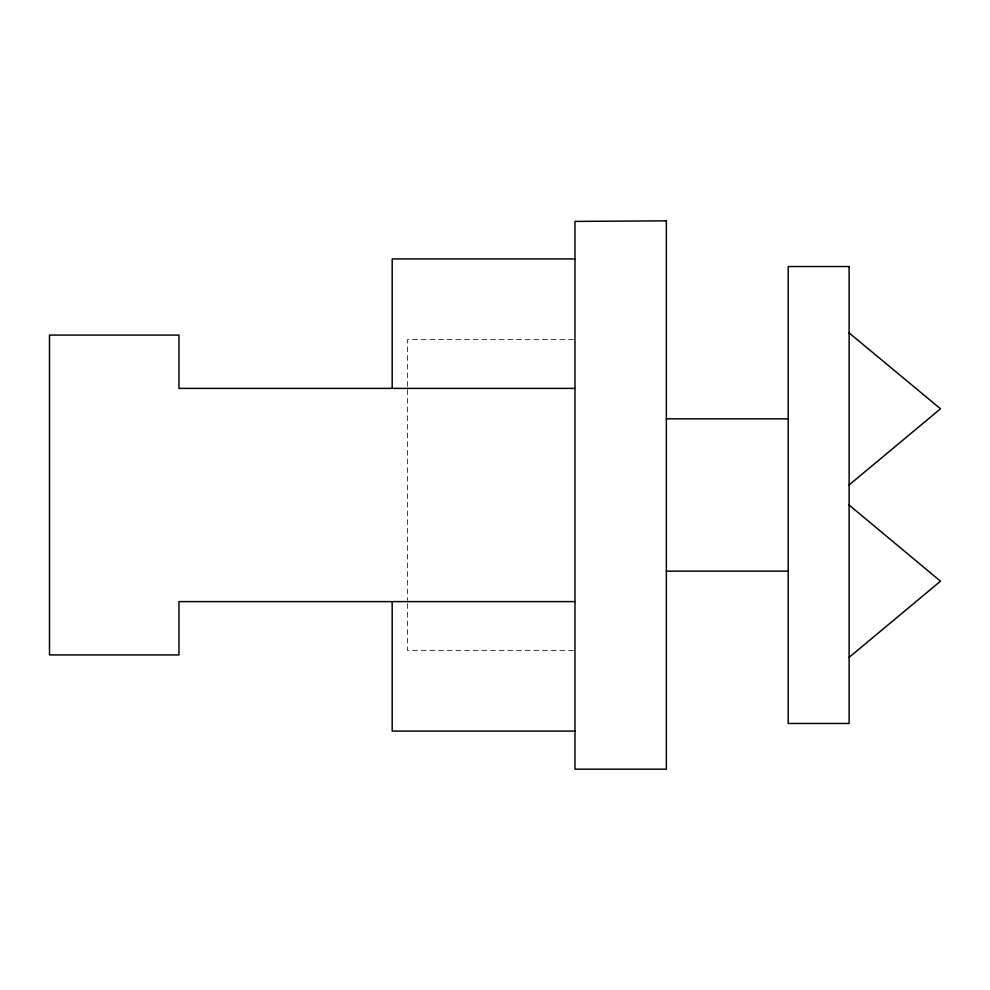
<?xml version="1.0" encoding="UTF-8"?>
<svg xmlns="http://www.w3.org/2000/svg" width="990" height="990" viewBox="0 0 990 990"><rect width="100%" height="100%" fill="white"/><g stroke="black" fill="none" stroke-linecap="round" stroke-linejoin="round"><path stroke-width="0.74" stroke-dasharray="4.95 3.71" d="M573.42 339.644L407.422 339.644L407.422 386.818M573.42 650.356L407.422 650.356L407.422 603.182M407.422 389.714L407.422 600.287"/><path stroke-width="1.49" d="M849.111 484.952L940.5 408.796L849.111 332.912M849.111 657.36L940.5 581.204L849.111 505.049M574.967 258.922L392.189 258.922L392.189 388.389M574.967 388.389L178.967 388.389L178.967 335.078L49.5 335.078L49.5 654.922L178.967 654.922L178.967 601.611L574.967 601.611M666.344 418.844L788.188 418.844M666.344 571.156L788.188 571.156M574.967 731.078L392.189 731.078L392.189 601.611M666.344 220.844L574.967 221.413L574.967 769.156L666.344 769.156L666.344 220.844M849.111 266.533L788.188 266.533L788.188 723.467L849.111 723.467L849.111 266.533"/></g></svg>
